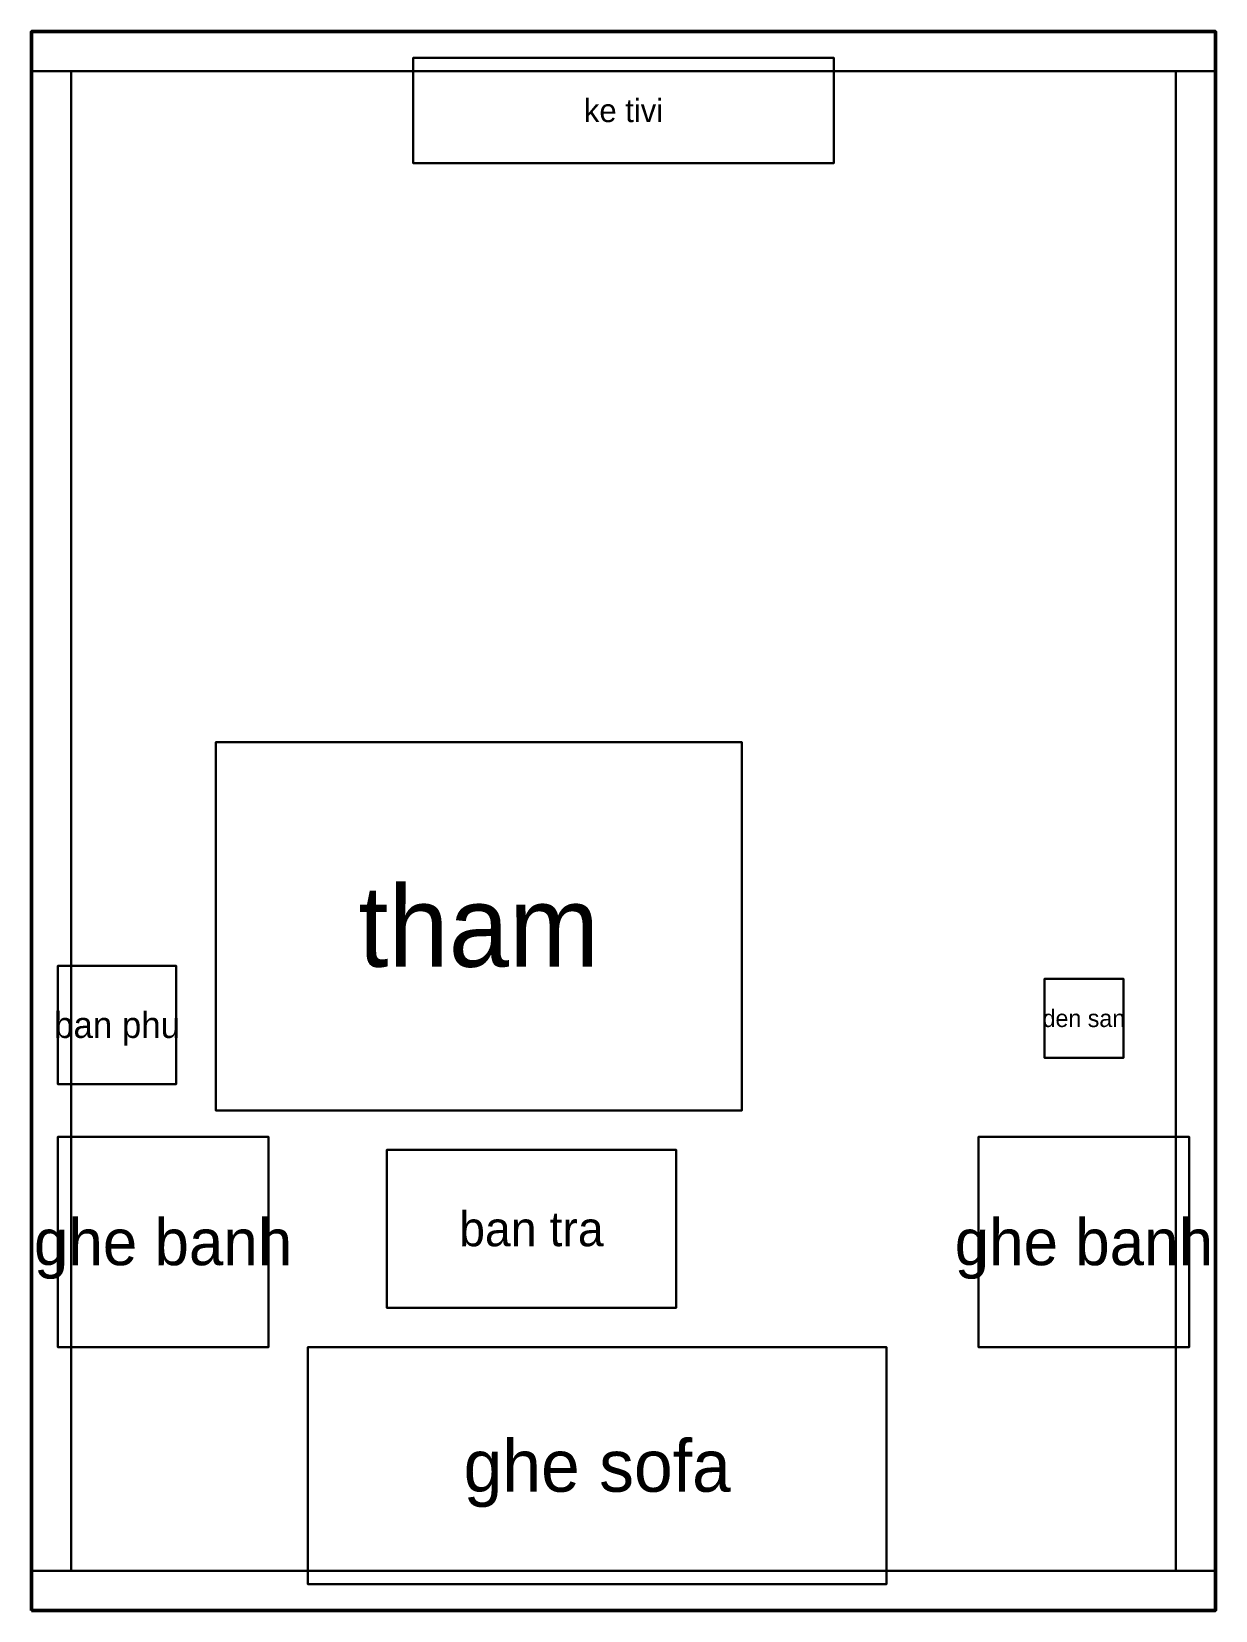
# Model space of a CAD drawing. Header units: centimetres. Extents: x 0 to 450, y 0 to 600.
import ezdxf
from ezdxf.enums import TextEntityAlignment as Align

# ---------------------------------------------------------------- set-up
doc = ezdxf.new("R2010")
doc.units = ezdxf.units.CM
for name, color, linetype in [('CEILING', 254, 'Continuous'), ('CHAIR', 3, 'Continuous'), ('FLOOR', 9, 'Continuous'), ('RUG', 50, 'Continuous'), ('SOFA', 5, 'Continuous'), ('TABLE', 2, 'Continuous'), ('TV_STAND', 7, 'Continuous'), ('WALL_BACK', 7, 'Continuous'), ('WALL_FRONT', 7, 'Continuous'), ('WALL_LEFT', 7, 'Continuous'), ('WALL_RIGHT', 7, 'Continuous')]:
    doc.layers.add(name, color=color, linetype=linetype)

msp = doc.modelspace()

# ---------------------------------------------------------------- linework, layer by layer
at = {"layer": 'CEILING', "elevation": 270}
msp.add_lwpolyline([(0, 0), (450, 0), (450, 600), (0, 600)], close=True, dxfattribs=at)
at = {"layer": 'CHAIR'}
for points in [[(10, 100), (90, 100), (90, 180), (10, 180)], [(10, 100, 85), (90, 100, 85), (90, 180, 85), (10, 180, 85)], [(10, 180), (90, 180), (90, 180, 85), (10, 180, 85)], [(10, 100), (10, 180), (10, 180, 85), (10, 100, 85)], [(90, 100), (90, 180), (90, 180, 85), (90, 100, 85)], [(360, 100), (440, 100), (440, 180), (360, 180)], [(360, 100, 85), (440, 100, 85), (440, 180, 85), (360, 180, 85)], [(360, 180), (440, 180), (440, 180, 85), (360, 180, 85)], [(360, 100), (360, 180), (360, 180, 85), (360, 100, 85)], [(440, 100), (440, 180), (440, 180, 85), (440, 100, 85)], [(10, 100), (90, 100), (90, 100, 85), (10, 100, 85)], [(360, 100), (440, 100), (440, 100, 85), (360, 100, 85)]]:
    msp.add_3dface(points, dxfattribs=at)
at = {"layer": 'FLOOR', "lineweight": 50}
msp.add_lwpolyline([(0, 0), (450, 0), (450, 600), (0, 600)], close=True, dxfattribs=at)
at = {"layer": 'FLOOR'}
for points in [[(0, 0), (450, 0), (450, 600), (0, 600)], [(385, 210), (415, 210), (415, 240), (385, 240)], [(385, 210, 160), (415, 210, 160), (415, 240, 160), (385, 240, 160)], [(385, 240), (415, 240), (415, 240, 160), (385, 240, 160)], [(385, 210), (385, 240), (385, 240, 160), (385, 210, 160)], [(415, 210), (415, 240), (415, 240, 160), (415, 210, 160)], [(385, 210), (415, 210), (415, 210, 160), (385, 210, 160)]]:
    msp.add_3dface(points, dxfattribs=at)
at = {"layer": 'RUG'}
for points in [[(70, 190), (270, 190), (270, 330), (70, 330)], [(70, 190, 5), (270, 190, 5), (270, 330, 5), (70, 330, 5)], [(70, 330), (270, 330), (270, 330, 5), (70, 330, 5)], [(70, 190), (70, 330), (70, 330, 5), (70, 190, 5)], [(270, 190), (270, 330), (270, 330, 5), (270, 190, 5)], [(70, 190), (270, 190), (270, 190, 5), (70, 190, 5)]]:
    msp.add_3dface(points, dxfattribs=at)
at = {"layer": 'SOFA'}
for points in [[(105, 10), (325, 10), (325, 100), (105, 100)], [(105, 10, 85), (325, 10, 85), (325, 100, 85), (105, 100, 85)], [(105, 100), (325, 100), (325, 100, 85), (105, 100, 85)], [(105, 10), (105, 100), (105, 100, 85), (105, 10, 85)], [(325, 10), (325, 100), (325, 100, 85), (325, 10, 85)], [(105, 10), (325, 10), (325, 10, 85), (105, 10, 85)]]:
    msp.add_3dface(points, dxfattribs=at)
at = {"layer": 'TABLE'}
for points in [[(10, 200), (55, 200), (55, 245), (10, 245)], [(10, 200, 55), (55, 200, 55), (55, 245, 55), (10, 245, 55)], [(10, 245), (55, 245), (55, 245, 55), (10, 245, 55)], [(10, 200), (10, 245), (10, 245, 55), (10, 200, 55)], [(55, 200), (55, 245), (55, 245, 55), (55, 200, 55)], [(10, 200), (55, 200), (55, 200, 55), (10, 200, 55)], [(135, 115), (245, 115), (245, 175), (135, 175)], [(135, 115, 45), (245, 115, 45), (245, 175, 45), (135, 175, 45)], [(135, 175), (245, 175), (245, 175, 45), (135, 175, 45)], [(135, 115), (135, 175), (135, 175, 45), (135, 115, 45)], [(245, 115), (245, 175), (245, 175, 45), (245, 115, 45)], [(135, 115), (245, 115), (245, 115, 45), (135, 115, 45)]]:
    msp.add_3dface(points, dxfattribs=at)
at = {"layer": 'TV_STAND'}
for points in [[(145, 550), (305, 550), (305, 590), (145, 590)], [(145, 550, 50), (305, 550, 50), (305, 590, 50), (145, 590, 50)], [(145, 590), (305, 590), (305, 590, 50), (145, 590, 50)], [(145, 550), (145, 590), (145, 590, 50), (145, 550, 50)], [(305, 550), (305, 590), (305, 590, 50), (305, 550, 50)], [(145, 550), (305, 550), (305, 550, 50), (145, 550, 50)]]:
    msp.add_3dface(points, dxfattribs=at)
at = {"layer": 'WALL_BACK'}
for points in [[(0, 585), (450, 585), (450, 600), (0, 600)], [(0, 585, 270), (450, 585, 270), (450, 600, 270), (0, 600, 270)], [(0, 600), (450, 600), (450, 600, 270), (0, 600, 270)], [(0, 585), (0, 600), (0, 600, 270), (0, 585, 270)], [(450, 585), (450, 600), (450, 600, 270), (450, 585, 270)], [(0, 585), (450, 585), (450, 585, 270), (0, 585, 270)]]:
    msp.add_3dface(points, dxfattribs=at)
at = {"layer": 'WALL_FRONT'}
for points in [[(0, 0), (450, 0), (450, 15), (0, 15)], [(0, 0, 270), (450, 0, 270), (450, 15, 270), (0, 15, 270)], [(0, 15), (450, 15), (450, 15, 270), (0, 15, 270)], [(0, 0), (0, 15), (0, 15, 270), (0, 0, 270)], [(450, 0), (450, 15), (450, 15, 270), (450, 0, 270)], [(0, 0), (450, 0), (450, 0, 270), (0, 0, 270)]]:
    msp.add_3dface(points, dxfattribs=at)
at = {"layer": 'WALL_LEFT'}
for points in [[(0, 15), (15, 15), (15, 585), (0, 585)], [(0, 15, 270), (15, 15, 270), (15, 585, 270), (0, 585, 270)], [(0, 585), (15, 585), (15, 585, 270), (0, 585, 270)], [(0, 15), (0, 585), (0, 585, 270), (0, 15, 270)], [(15, 15), (15, 585), (15, 585, 270), (15, 15, 270)], [(0, 15), (15, 15), (15, 15, 270), (0, 15, 270)]]:
    msp.add_3dface(points, dxfattribs=at)
at = {"layer": 'WALL_RIGHT'}
for points in [[(435, 15), (450, 15), (450, 585), (435, 585)], [(435, 15, 270), (450, 15, 270), (450, 585, 270), (435, 585, 270)], [(435, 585), (450, 585), (450, 585, 270), (435, 585, 270)], [(435, 15), (435, 585), (435, 585, 270), (435, 15, 270)], [(450, 15), (450, 585), (450, 585, 270), (450, 15, 270)], [(435, 15), (450, 15), (450, 15, 270), (435, 15, 270)]]:
    msp.add_3dface(points, dxfattribs=at)

# ---------------------------------------------------------------- texts
at = {"layer": 'CHAIR'}
for p in [(50, 140), (400, 140)]:
    msp.add_text('ghe banh', height=17.6, dxfattribs=at).set_placement(p, align=Align.MIDDLE_CENTER)
at = {"layer": 'FLOOR'}
msp.add_text('den san', height=6.6, dxfattribs=at).set_placement((400, 225), align=Align.MIDDLE_CENTER)
at = {"layer": 'RUG'}
msp.add_text('tham', height=30.8, dxfattribs=at).set_placement((170, 260), align=Align.MIDDLE_CENTER)
at = {"layer": 'SOFA'}
msp.add_text('ghe sofa', height=19.8, dxfattribs=at).set_placement((215, 55), align=Align.MIDDLE_CENTER)
at = {"layer": 'TABLE'}
for s, height, p in [('ban phu', 9.9, (32.5, 222.5)), ('ban tra', 13.2, (190, 145))]:
    msp.add_text(s, height=height, dxfattribs=at).set_placement(p, align=Align.MIDDLE_CENTER)
at = {"layer": 'TV_STAND'}
msp.add_text('ke tivi', height=8.8, dxfattribs=at).set_placement((225, 570), align=Align.MIDDLE_CENTER)

doc.saveas('drawing.dxf')
